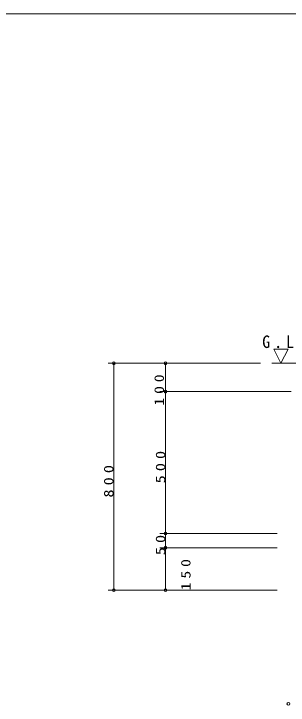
# Model space of a CAD drawing. Units: millimetres on the paper. Extents: x 0 to 420, y -594 to 297.
# Drawn here: x 279.4 to 327.8, y -438.8 to -317 of the extents above; entities that cross this region are included whole.
import ezdxf

# ---------------------------------------------------------------- set-up
doc = ezdxf.new("R2010")
doc.units = ezdxf.units.MM
for name, color, linetype, lineweight in [('0_2', 7, 'Continuous', 13), ('2D_DIMENSION', 7, 'Continuous', 13), ('3D_GLINE', 7, 'Continuous', 13), ('FMT', 7, 'Continuous', 13), ('TEXT', 7, 'Continuous', 13)]:
    doc.layers.add(name, color=color, linetype=linetype, lineweight=lineweight)
doc.styles.add('ＭＳ ゴシック', font='')
doc.styles.get('ＭＳ ゴシック').set_extended_font_data('MS Gothic')

msp = doc.modelspace()

# ---------------------------------------------------------------- linework, layer by layer
at = {"layer": '0_2'}
for p, q in [((296.992, -378.583), (296.992, -379.083)), ((306.128, -378.583), (306.128, -379.083)), ((306.128, -383.583), (306.128, -383.083)), ((306.128, -383.583), (306.128, -384.083)), ((306.128, -408.583), (306.128, -408.083)), ((306.128, -408.583), (306.128, -408.083)), ((306.128, -411.078), (306.128, -411.578)), ((306.128, -411.078), (306.128, -411.578)), ((296.992, -418.578), (296.992, -418.078)), ((306.128, -418.578), (306.128, -418.078))]:
    msp.add_line(p, q, dxfattribs=at)
for centre in [(296.992, -378.583), (306.128, -378.583), (306.128, -383.583), (306.128, -383.583), (306.128, -408.583), (306.128, -408.583), (306.128, -411.078), (306.128, -411.078), (296.992, -418.578), (306.128, -418.578), (327.786, -438.583)]:
    msp.add_circle(centre, 0.25, dxfattribs=at)
at = {"layer": '2D_DIMENSION'}
for p, q in [((322.9, -378.583), (295.992, -378.583)), ((322.9, -378.583), (305.128, -378.583)), ((296.992, -379.083), (296.992, -418.078)), ((306.128, -379.083), (306.128, -383.083)), ((322.894, -383.583), (305.128, -383.583)), ((328.286, -383.583), (305.128, -383.583)), ((306.128, -384.083), (306.128, -408.083)), ((306.128, -408.083), (306.128, -407.583)), ((325.786, -408.583), (305.128, -408.583)), ((325.786, -408.583), (305.128, -408.583)), ((306.128, -408.583), (306.128, -411.078)), ((325.792, -411.078), (305.128, -411.078)), ((325.792, -411.078), (305.128, -411.078)), ((306.128, -411.578), (306.128, -418.078)), ((306.128, -411.578), (306.128, -412.078)), ((325.792, -418.578), (295.992, -418.578)), ((325.792, -418.578), (305.128, -418.578))]:
    msp.add_line(p, q, dxfattribs=at)
at = {"layer": '3D_GLINE'}
msp.add_line((324.9, -378.583), (336.786, -378.583), dxfattribs=at)
at = {"layer": 'FMT'}
msp.add_line((28, -317), (403, -317), dxfattribs=at)
at = {"layer": 'TEXT'}
for p, q in [((325.226, -376.083), (326.476, -378.583)), ((327.726, -376.083), (325.226, -376.083)), ((326.476, -378.583), (327.726, -376.083))]:
    msp.add_line(p, q, dxfattribs=at)

# ---------------------------------------------------------------- texts
at = {"layer": '2D_DIMENSION', "char_height": 1.686, "attachment_point": 7, "rotation": 90, "style": 'ＭＳ ゴシック'}
for s, insert in [('\\T1.5;\\W1.2;100', (305.862, -386.045)), ('\\T1.5;\\W1.25;500', (306.095, -399.752)), ('\\T1.5;\\W1.25;800', (296.958, -402.25)), ('\\T1.5;\\W1.25;50', (306.095, -412.405)), ('\\T1.5;\\W1.2;150', (310.56, -418.595))]:
    msp.add_mtext(s, dxfattribs=dict(at, insert=insert))
at = {"layer": 'TEXT', "insert": (323.176, -375.921), "char_height": 2.199, "attachment_point": 7, "style": 'ＭＳ ゴシック'}
msp.add_mtext('\\T1.48;\\W0.95;G.L.', dxfattribs=at)

doc.saveas('drawing.dxf')
